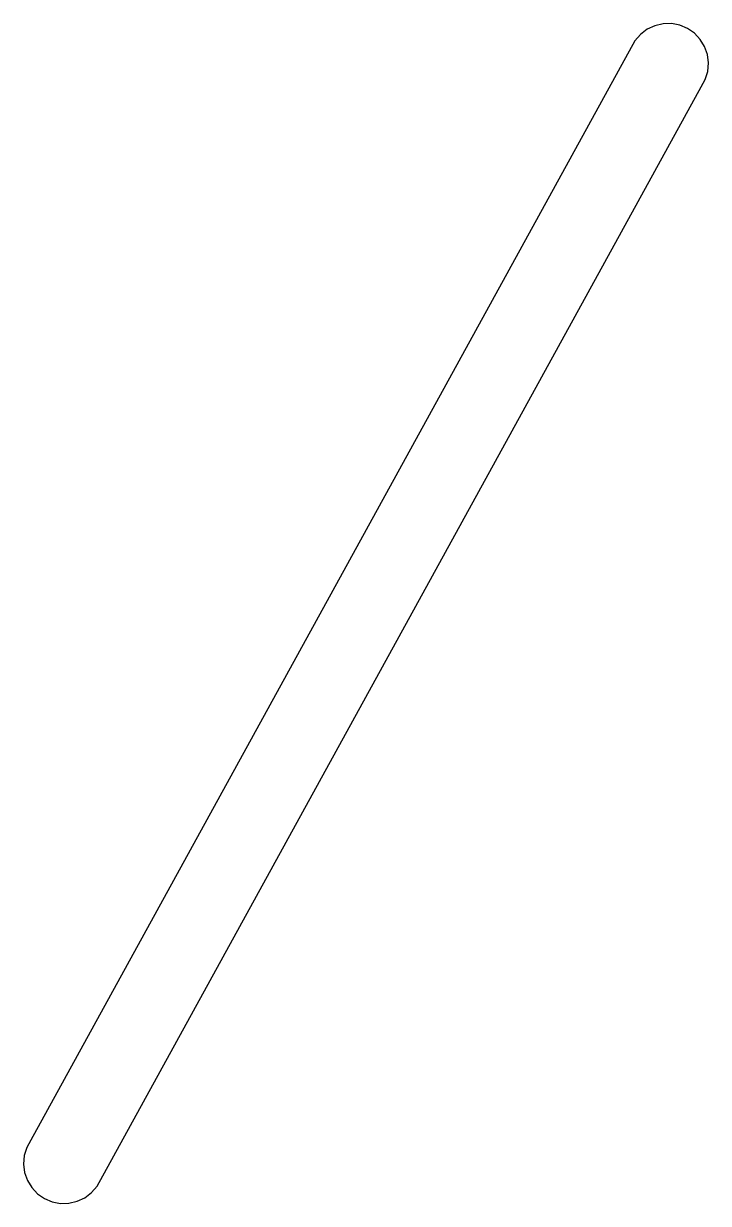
# Model space of a CAD drawing. Header units: metres. Extents: x -80 to 5, y -141 to 5.
import ezdxf

# ---------------------------------------------------------------- set-up
doc = ezdxf.new("R2010")
doc.units = ezdxf.units.M

msp = doc.modelspace()

# ---------------------------------------------------------------- linework, layer by layer
for p, q in [((-1.64409, 4.72195), (-2.5899, 4.27695)), ((-0.626404, 4.9606), (-1.64409, 4.72195)), ((0.41864, 4.98244), (-0.626404, 4.9606)), ((1.44539, 4.78651), (0.41864, 4.98244)), ((2.40898, 4.38141), (1.44539, 4.78651)), ((-3.42255, 3.645), (-4.10559, 2.85378)), ((-2.5899, 4.27695), (-3.42255, 3.645)), ((3.26729, 3.78481), (2.40898, 4.38141)), ((3.98279, 3.02278), (3.26729, 3.78481)), ((4.52423, 2.12865), (3.98279, 3.02278)), ((-4.10559, 2.85378), (-79.0122, -133.384)), ((4.86794, 1.14149), (4.52423, 2.12865)), ((4.9989, 0.104446), (4.86794, 1.14149)), ((4.91138, -0.937149), (4.9989, 0.104446)), ((4.60921, -1.93781), (4.91138, -0.937149)), ((-70.801, -139.092), (4.10559, -2.85378)), ((4.10559, -2.85378), (4.60921, -1.93781)), ((-79.5158, -134.3), (-79.818, -135.301)), ((-79.0122, -133.384), (-79.5158, -134.3)), ((-79.818, -135.301), (-79.9055, -136.342)), ((-79.9055, -136.342), (-79.7745, -137.38)), ((-79.7745, -137.38), (-79.4308, -138.367)), ((-79.4308, -138.367), (-78.8894, -139.261)), ((-78.8894, -139.261), (-78.1739, -140.023)), ((-78.1739, -140.023), (-77.3156, -140.619)), ((-72.3167, -140.515), (-71.484, -139.883)), ((-71.484, -139.883), (-70.801, -139.092)), ((-77.3156, -140.619), (-76.352, -141.025)), ((-76.352, -141.025), (-75.3252, -141.22)), ((-75.3252, -141.22), (-74.2802, -141.199)), ((-74.2802, -141.199), (-73.2625, -140.96)), ((-73.2625, -140.96), (-72.3167, -140.515))]:
    msp.add_line(p, q)

doc.saveas('drawing.dxf')
